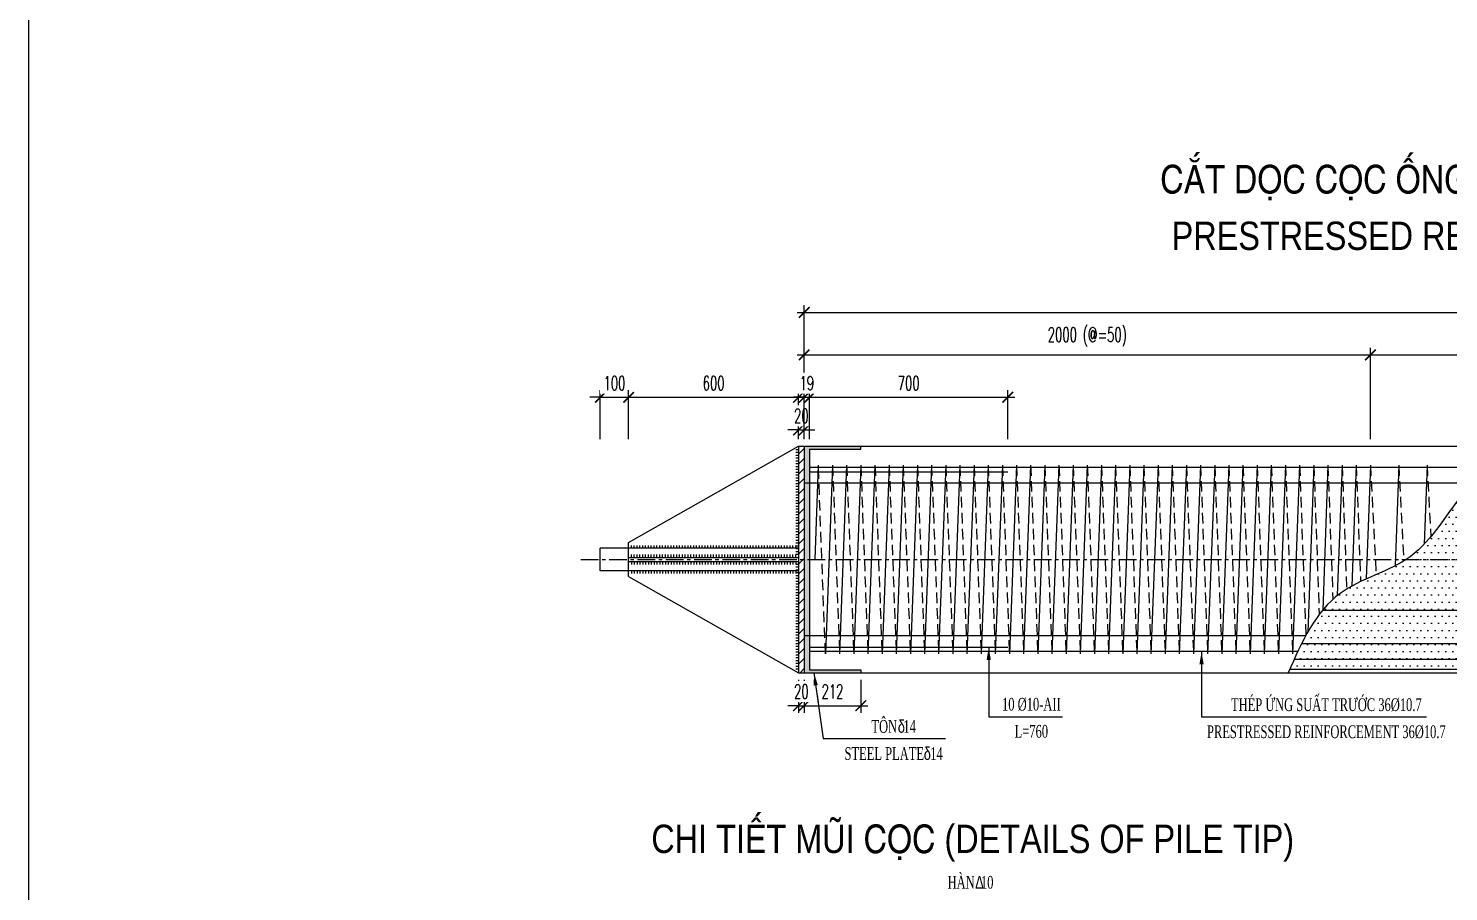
# Model space of a CAD drawing. Extents: x -687 to 808890, y -259 to 107959.
# Drawn here: x 766163 to 771179, y 76814 to 79864 of the extents above; entities that cross this region are included whole.
import ezdxf
from ezdxf.enums import TextEntityAlignment as Align

# ---------------------------------------------------------------- set-up
doc = ezdxf.new("R2010")
doc.units = 0
doc.header["$MEASUREMENT"] = 0
doc.header["$PDMODE"] = 3
doc.linetypes.add('CENTER', pattern=[2, 1.25, -0.25, 0.25, -0.25])
doc.linetypes.add('HIDDEN', pattern=[0.375, 0.25, -0.125])
doc.layers.get('0').update_dxf_attribs({"color": 3, "linetype": 'CONTINUOUS'})
doc.layers.get('DEFPOINTS').update_dxf_attribs({"linetype": 'CONTINUOUS'})
for name, color, linetype in [('Han', 7, 'CONTINUOUS'), ('Hatch', 5, 'CONTINUOUS'), ('Hidden', 4, 'HIDDEN'), ('Kich thuoc', 4, 'CONTINUOUS'), ('Net vang', 2, 'CONTINUOUS'), ('Text', 3, 'CONTINUOUS'), ('Thep chu', 1, 'CONTINUOUS'), ('Thep dai', 6, 'CONTINUOUS'), ('Tim', 8, 'CENTER')]:
    doc.layers.add(name, color=color, linetype=linetype)
doc.styles.add('Kichthuoc', font='romans.shx', dxfattribs={"width": 0.6})
doc.styles.get("Standard").update_dxf_attribs({"font": 'vntimeh.shx', "width": 0.65})
doc.styles.add('SYMBOL', font='greeks.shx', dxfattribs={"width": 0.8})
doc.styles.add('Ten', font='Vharialn.ttf')
doc.styles.add('THUONG', font='vnsimpleh.shx', dxfattribs={"width": 0.8})
doc.dimstyles.new('Dim 250', dxfattribs={"dimscale": 250, "dimtxt": 0.2, "dimasz": 0.15, "dimexe": 0.1, "dimexo": 0.1, "dimgap": 0.1, "dimtad": 1, "dimdec": 0, "dimlfac": -1, "dimzin": 0, "dimdsep": 46, "dimtxsty": 'Kichthuoc', "dimblk": 'ARCHTICK', "dimcen": 0.1, "dimdle": 0.1, "dimclrd": 4, "dimclre": 4, "dimclrt": 3, "dimadec": 0, "dimazin": 0, "dimtfac": 1, "dimtdec": 0, "dimtix": 1, "dimtmove": 2, "dimatfit": 3, "dimfxl": 1, "dimtfill": 1, "dimtolj": 1, "dimtzin": 0, "dimarcsym": 0})
doc.dimstyles.new('Le 250', dxfattribs={"dimscale": 250, "dimtxt": 0.22, "dimasz": 0.18, "dimexe": 0.1, "dimexo": 0.2, "dimgap": 0.1, "dimtad": 1, "dimdec": 0, "dimzin": 0, "dimdsep": 46, "dimtxsty": 'Kichthuoc', "dimblk": 'ARCHTICK', "dimcen": 0, "dimdle": 0.1, "dimclrd": 2, "dimclre": 2, "dimclrt": 256, "dimadec": 0, "dimazin": 0, "dimtfac": 1, "dimtdec": 0, "dimtix": 1, "dimtmove": 2, "dimatfit": 3, "dimfxl": 1, "dimtolj": 1, "dimtzin": 0, "dimarcsym": 0})
pattern_1 = [(45, (-9, -26099.065), (-17.6776695, 17.6776695), [])]

# ---------------------------------------------------------------- blocks, each defined once
blk = doc.blocks.new('_ArchTick')
at = {"color": 0, "linetype": 'ByBlock', "const_width": 0.15}
blk.add_lwpolyline([(-0.5, -0.5), (0.5, 0.5)], dxfattribs=at)
blk = doc.blocks.new('*D139')
at = {"layer": 'DEFPOINTS', "color": 0}
for p in [(768182.7, 78387.4), (768282.7, 78387.4)]:
    blk.add_point(p, dxfattribs=at)
at = {"layer": 'Kich thuoc', "color": 4, "lineweight": -2}
for p, q in [((768182.7, 78560.3), (768145.2, 78560.3)), ((768182.7, 78412.4), (768182.7, 78585.3)), ((768182.7, 78560.3), (768282.7, 78560.3)), ((768282.7, 78412.4), (768282.7, 78585.3)), ((768282.7, 78560.3), (768320.2, 78560.3))]:
    blk.add_line(p, q, dxfattribs=at)
at = {"layer": 'Kich thuoc', "color": 4, "lineweight": -2, "xscale": 37.5, "yscale": 37.5, "zscale": 37.5}
blk.add_blockref('_ArchTick', (768182.7, 78560.3), dxfattribs=at)
at = {"layer": 'Kich thuoc', "color": 4, "lineweight": -2, "xscale": 37.5, "yscale": 37.5, "zscale": 37.5, "rotation": 180}
blk.add_blockref('_ArchTick', (768282.7, 78560.3), dxfattribs=at)
at = {"layer": 'Kich thuoc', "color": 3, "insert": (768232.7, 78610.3), "char_height": 50, "attachment_point": 5, "style": 'Kichthuoc', "bg_fill": 3, "box_fill_scale": 1.25, "bg_fill_color": 9, "bg_fill_true_color": 13158600, "bg_fill_transparency": 11314268}
blk.add_mtext('\\A1;100', dxfattribs=at)
at = {"layer": 'DEFPOINTS', "color": 0}
blk.add_point((768282.7, 78560.3), dxfattribs=at)
blk = doc.blocks.new('*D140')
at = {"layer": 'DEFPOINTS', "color": 0}
for p in [(768882.7, 78560.3), (768282.7, 78387.4), (768882.7, 78387.4)]:
    blk.add_point(p, dxfattribs=at)
at = {"layer": 'Kich thuoc', "color": 4, "lineweight": -2}
for p, q in [((768257.7, 78560.3), (768907.7, 78560.3)), ((768282.7, 78412.4), (768282.7, 78585.3)), ((768882.7, 78412.4), (768882.7, 78585.3))]:
    blk.add_line(p, q, dxfattribs=at)
at = {"layer": 'Kich thuoc', "color": 4, "lineweight": -2, "xscale": 37.5, "yscale": 37.5, "zscale": 37.5, "rotation": 180}
blk.add_blockref('_ArchTick', (768282.7, 78560.3), dxfattribs=at)
at = {"layer": 'Kich thuoc', "color": 4, "lineweight": -2, "xscale": 37.5, "yscale": 37.5, "zscale": 37.5}
blk.add_blockref('_ArchTick', (768882.7, 78560.3), dxfattribs=at)
at = {"layer": 'Kich thuoc', "color": 3, "insert": (768582.7, 78610.3), "char_height": 50, "attachment_point": 5, "style": 'Kichthuoc', "bg_fill": 3, "box_fill_scale": 1.25, "bg_fill_color": 9, "bg_fill_true_color": 13158600, "bg_fill_transparency": 346872}
blk.add_mtext('\\A1;600', dxfattribs=at)
blk = doc.blocks.new('*D155')
at = {"layer": 'DEFPOINTS', "color": 0}
for p in [(768902.7, 77587.4), (769102.7, 77587.4), (769102.7, 77470.9)]:
    blk.add_point(p, dxfattribs=at)
at = {"layer": 'Kich thuoc', "color": 4, "lineweight": -2}
for p, q in [((768902.7, 77562.4), (768902.7, 77445.9)), ((769102.7, 77562.4), (769102.7, 77445.9)), ((768877.7, 77470.9), (769127.7, 77470.9))]:
    blk.add_line(p, q, dxfattribs=at)
at = {"layer": 'Kich thuoc', "color": 4, "lineweight": -2, "xscale": 37.5, "yscale": 37.5, "zscale": 37.5, "rotation": 180}
blk.add_blockref('_ArchTick', (768902.7, 77470.9), dxfattribs=at)
at = {"layer": 'Kich thuoc', "color": 4, "lineweight": -2, "xscale": 37.5, "yscale": 37.5, "zscale": 37.5}
blk.add_blockref('_ArchTick', (769102.7, 77470.9), dxfattribs=at)
at = {"layer": 'Kich thuoc', "color": 3, "insert": (769002.7, 77520.9), "char_height": 50, "attachment_point": 5, "style": 'Kichthuoc', "bg_fill": 3, "box_fill_scale": 1.25, "bg_fill_color": 9, "bg_fill_true_color": 13158600, "bg_fill_transparency": 11309180}
blk.add_mtext('\\A1;212', dxfattribs=at)
blk = doc.blocks.new('*D156')
at = {"layer": 'DEFPOINTS', "color": 0}
for p in [(768882.7, 77587.4), (768902.7, 77587.4)]:
    blk.add_point(p, dxfattribs=at)
at = {"layer": 'Kich thuoc', "color": 4, "lineweight": -2}
for p, q in [((768882.7, 77562.4), (768882.7, 77445.9)), ((768902.7, 77562.4), (768902.7, 77445.9)), ((768882.7, 77470.9), (768845.2, 77470.9)), ((768882.7, 77470.9), (768902.7, 77470.9)), ((768902.7, 77470.9), (768940.2, 77470.9))]:
    blk.add_line(p, q, dxfattribs=at)
at = {"layer": 'Kich thuoc', "color": 4, "lineweight": -2, "xscale": 37.5, "yscale": 37.5, "zscale": 37.5}
blk.add_blockref('_ArchTick', (768882.7, 77470.9), dxfattribs=at)
at = {"layer": 'Kich thuoc', "color": 4, "lineweight": -2, "xscale": 37.5, "yscale": 37.5, "zscale": 37.5, "rotation": 180}
blk.add_blockref('_ArchTick', (768902.7, 77470.9), dxfattribs=at)
at = {"layer": 'Kich thuoc', "color": 3, "insert": (768892.7, 77520.9), "char_height": 50, "attachment_point": 5, "style": 'Kichthuoc', "bg_fill": 3, "box_fill_scale": 1.25, "bg_fill_color": 9, "bg_fill_true_color": 13158600, "bg_fill_transparency": 6815819}
blk.add_mtext('\\A1;20', dxfattribs=at)
at = {"layer": 'DEFPOINTS', "color": 0}
blk.add_point((768902.7, 77470.9), dxfattribs=at)
blk = doc.blocks.new('*D157')
at = {"layer": 'DEFPOINTS', "color": 0}
for p in [(768882.7, 78387.4), (768902.7, 78387.4)]:
    blk.add_point(p, dxfattribs=at)
at = {"layer": 'Kich thuoc', "color": 4, "lineweight": -2}
for p, q in [((768882.7, 78412.4), (768882.7, 78469.9)), ((768902.7, 78412.4), (768902.7, 78469.9)), ((768882.7, 78444.9), (768845.2, 78444.9)), ((768882.7, 78444.9), (768902.7, 78444.9)), ((768902.7, 78444.9), (768940.2, 78444.9))]:
    blk.add_line(p, q, dxfattribs=at)
at = {"layer": 'Kich thuoc', "color": 4, "lineweight": -2, "xscale": 37.5, "yscale": 37.5, "zscale": 37.5}
blk.add_blockref('_ArchTick', (768882.7, 78444.9), dxfattribs=at)
at = {"layer": 'Kich thuoc', "color": 4, "lineweight": -2, "xscale": 37.5, "yscale": 37.5, "zscale": 37.5, "rotation": 180}
blk.add_blockref('_ArchTick', (768902.7, 78444.9), dxfattribs=at)
at = {"layer": 'Kich thuoc', "color": 3, "insert": (768892.7, 78494.9), "char_height": 50, "attachment_point": 5, "style": 'Kichthuoc', "bg_fill": 3, "box_fill_scale": 1.25, "bg_fill_color": 9, "bg_fill_true_color": 13158600, "bg_fill_transparency": 346872}
blk.add_mtext('\\A1;20', dxfattribs=at)
at = {"layer": 'DEFPOINTS', "color": 0}
blk.add_point((768902.7, 78444.9), dxfattribs=at)
blk = doc.blocks.new('*D164')
at = {"layer": 'DEFPOINTS', "color": 0}
for p in [(775702.7, 78860.3), (768902.7, 78387.4), (775702.7, 78387.4)]:
    blk.add_point(p, dxfattribs=at)
at = {"layer": 'Kich thuoc', "color": 4, "lineweight": -2}
for p, q in [((768877.7, 78860.3), (775727.7, 78860.3)), ((768902.7, 78412.4), (768902.7, 78885.3)), ((775702.7, 78412.4), (775702.7, 78885.3))]:
    blk.add_line(p, q, dxfattribs=at)
at = {"layer": 'Kich thuoc', "color": 4, "lineweight": -2, "xscale": 37.5, "yscale": 37.5, "zscale": 37.5, "rotation": 180}
blk.add_blockref('_ArchTick', (768902.7, 78860.3), dxfattribs=at)
at = {"layer": 'Kich thuoc', "color": 4, "lineweight": -2, "xscale": 37.5, "yscale": 37.5, "zscale": 37.5}
blk.add_blockref('_ArchTick', (775702.7, 78860.3), dxfattribs=at)
at = {"layer": 'Kich thuoc', "color": 3, "insert": (772302.7, 78934.2), "char_height": 50, "attachment_point": 5, "style": 'THUONG', "bg_fill": 3, "box_fill_scale": 1.25, "bg_fill_color": 9, "bg_fill_true_color": 13158600, "bg_fill_transparency": 1083388}
blk.add_mtext('\\A1;l = mòi 6000 (7000) + ®Çu 25000 (24000)', dxfattribs=at)
blk = doc.blocks.new('*D165')
at = {"layer": 'DEFPOINTS', "color": 0}
for p in [(773702.7, 78710.3), (770902.7, 78387.4), (773702.7, 78387.4)]:
    blk.add_point(p, dxfattribs=at)
at = {"layer": 'Kich thuoc', "color": 4, "lineweight": -2}
for p, q in [((770877.7, 78710.3), (773727.7, 78710.3)), ((770902.7, 78412.4), (770902.7, 78735.3)), ((773702.7, 78412.4), (773702.7, 78735.3))]:
    blk.add_line(p, q, dxfattribs=at)
at = {"layer": 'Kich thuoc', "color": 4, "lineweight": -2, "xscale": 37.5, "yscale": 37.5, "zscale": 37.5, "rotation": 180}
blk.add_blockref('_ArchTick', (770902.7, 78710.3), dxfattribs=at)
at = {"layer": 'Kich thuoc', "color": 4, "lineweight": -2, "xscale": 37.5, "yscale": 37.5, "zscale": 37.5}
blk.add_blockref('_ArchTick', (773702.7, 78710.3), dxfattribs=at)
at = {"layer": 'Kich thuoc', "color": 3, "insert": (772302.7, 78773.4), "char_height": 50, "attachment_point": 5, "style": 'Kichthuoc', "bg_fill": 3, "box_fill_scale": 1.25, "bg_fill_color": 9, "bg_fill_true_color": 13158600, "bg_fill_transparency": 11882508}
blk.add_mtext('\\A1;2000 (3000) + 21000 (20000) (@=100)', dxfattribs=at)
blk = doc.blocks.new('*D166')
at = {"layer": 'DEFPOINTS', "color": 0}
for p in [(770902.7, 78710.3), (768902.7, 78387.4), (770902.7, 78387.4)]:
    blk.add_point(p, dxfattribs=at)
at = {"layer": 'Kich thuoc', "color": 4, "lineweight": -2}
for p, q in [((768877.7, 78710.3), (770927.7, 78710.3)), ((768902.7, 78412.4), (768902.7, 78735.3)), ((770902.7, 78412.4), (770902.7, 78735.3))]:
    blk.add_line(p, q, dxfattribs=at)
at = {"layer": 'Kich thuoc', "color": 4, "lineweight": -2, "xscale": 37.5, "yscale": 37.5, "zscale": 37.5, "rotation": 180}
blk.add_blockref('_ArchTick', (768902.7, 78710.3), dxfattribs=at)
at = {"layer": 'Kich thuoc', "color": 4, "lineweight": -2, "xscale": 37.5, "yscale": 37.5, "zscale": 37.5}
blk.add_blockref('_ArchTick', (770902.7, 78710.3), dxfattribs=at)
at = {"layer": 'Kich thuoc', "color": 3, "insert": (769902.7, 78773.4), "char_height": 50, "attachment_point": 5, "style": 'Kichthuoc', "bg_fill": 3, "box_fill_scale": 1.25, "bg_fill_color": 9, "bg_fill_true_color": 13158600, "bg_fill_transparency": 0}
blk.add_mtext('\\A1;{2000 (@=50)}', dxfattribs=at)
blk = doc.blocks.new('*D167')
at = {"layer": 'DEFPOINTS', "color": 0}
for p in [(769621.7, 78560.3), (768921.7, 78387.4), (769621.7, 78387.4)]:
    blk.add_point(p, dxfattribs=at)
at = {"layer": 'Kich thuoc', "color": 4, "lineweight": -2}
for p, q in [((768896.7, 78560.3), (769646.7, 78560.3)), ((768921.7, 78412.4), (768921.7, 78585.3)), ((769621.7, 78412.4), (769621.7, 78585.3))]:
    blk.add_line(p, q, dxfattribs=at)
at = {"layer": 'Kich thuoc', "color": 4, "lineweight": -2, "xscale": 37.5, "yscale": 37.5, "zscale": 37.5, "rotation": 180}
blk.add_blockref('_ArchTick', (768921.7, 78560.3), dxfattribs=at)
at = {"layer": 'Kich thuoc', "color": 4, "lineweight": -2, "xscale": 37.5, "yscale": 37.5, "zscale": 37.5}
blk.add_blockref('_ArchTick', (769621.7, 78560.3), dxfattribs=at)
at = {"layer": 'Kich thuoc', "color": 3, "insert": (769271.7, 78610.3), "char_height": 50, "attachment_point": 5, "style": 'Kichthuoc', "bg_fill": 3, "box_fill_scale": 1.25, "bg_fill_color": 9, "bg_fill_true_color": 13158600, "bg_fill_transparency": 11732736}
blk.add_mtext('\\A1;700', dxfattribs=at)
blk = doc.blocks.new('*D174')
at = {"layer": 'DEFPOINTS', "color": 0}
for p in [(768902.7, 78387.4), (768921.7, 78387.4)]:
    blk.add_point(p, dxfattribs=at)
at = {"layer": 'Kich thuoc', "color": 4, "lineweight": -2}
for p, q in [((768902.7, 78560.3), (768865.2, 78560.3)), ((768902.7, 78412.4), (768902.7, 78585.3)), ((768902.7, 78560.3), (768921.7, 78560.3)), ((768921.7, 78412.4), (768921.7, 78585.3)), ((768921.7, 78560.3), (768959.2, 78560.3))]:
    blk.add_line(p, q, dxfattribs=at)
at = {"layer": 'Kich thuoc', "color": 4, "lineweight": -2, "xscale": 37.5, "yscale": 37.5, "zscale": 37.5}
blk.add_blockref('_ArchTick', (768902.7, 78560.3), dxfattribs=at)
at = {"layer": 'Kich thuoc', "color": 4, "lineweight": -2, "xscale": 37.5, "yscale": 37.5, "zscale": 37.5, "rotation": 180}
blk.add_blockref('_ArchTick', (768921.7, 78560.3), dxfattribs=at)
at = {"layer": 'Kich thuoc', "color": 3, "insert": (768912.2, 78610.3), "char_height": 50, "attachment_point": 5, "style": 'Kichthuoc', "bg_fill": 3, "box_fill_scale": 1.25, "bg_fill_color": 9, "bg_fill_true_color": 13158600, "bg_fill_transparency": 11026160}
blk.add_mtext('\\A1;19', dxfattribs=at)
at = {"layer": 'DEFPOINTS', "color": 0}
blk.add_point((768921.7, 78560.3), dxfattribs=at)

msp = doc.modelspace()

# ---------------------------------------------------------------- hatches: boundary and pattern name
at = {"layer": 'Hatch'}
h = msp.add_hatch(dxfattribs=at)
h.set_pattern_fill('DOTS', color=11, scale=400, style=0)
h.set_pattern_definition([(180, (1574593.558, -32737.96), (-12.5, 25), [0, -25])])
edge = h.paths.add_edge_path()
edge.add_spline(control_points=[(772256.6, 77605.7), (772247.3, 77594.2), (772197.5, 77559.8), (772106.6, 77812.3), (772186.9, 77925.7), (772227.7, 77983.4)], knot_values=[811.110562, 811.110562, 811.110562, 811.110562, 862.881742, 1073.007423, 1290.557934, 1290.557934, 1290.557934, 1290.557934], degree=3, periodic=0)
edge.add_line((772227.7, 77587.4), (770612.5, 77587.4))
edge.add_line((772227.7, 78387.4), (771409.2, 78387.4))
edge.add_spline(control_points=[(771409.2, 78387.4), (771350.2, 78340), (771210.5, 78227.7), (771080.3, 77968.4), (770748.2, 77893.8), (770660.4, 77695.5), (770612.5, 77587.4)], knot_values=[0, 0, 0, 0, 226.398441, 536.414113, 815.347417, 1150.174082, 1150.174082, 1150.174082, 1150.174082], degree=3, periodic=0)
edge.add_spline(control_points=[(772227.7, 78387.4), (772187.4, 78320.7), (772106.7, 78187.4), (772193.3, 78034.9), (772240.3, 77964.3), (772246.5, 77954.8)], knot_values=[0, 0, 0, 0, 217.550511, 435.101022, 468.730043, 468.730043, 468.730043, 468.730043], degree=3, periodic=0)
h = msp.add_hatch(color=7, dxfattribs=at)
h.paths.add_polyline_path([(768921.7, 78257.4), (768902.7, 78257.4), (768902.7, 77987.4), (768921.7, 77987.4)])
h.paths.add_polyline_path([(768921.7, 77987.4), (768902.7, 77987.4), (768902.7, 77717.4), (768921.7, 77717.4)])

# ---------------------------------------------------------------- linework, layer by layer
for q in [(768282.7, 78047.4), (768882.7, 77587.4)]:
    msp.add_line((768282.7, 77927.4), q)
at = {"layer": 'Han'}
for p, q in [((768882.7, 78354.9), (768872.7, 78354.9)), ((768882.7, 78344.9), (768872.7, 78344.9)), ((768882.7, 78334.9), (768872.7, 78334.9)), ((768882.7, 78324.9), (768872.7, 78324.9)), ((768882.7, 78314.9), (768872.7, 78314.9)), ((768882.7, 78304.9), (768872.7, 78304.9)), ((768882.7, 78294.9), (768872.7, 78294.9)), ((768882.7, 78284.9), (768872.7, 78284.9)), ((768882.7, 78274.9), (768872.7, 78274.9)), ((768882.7, 78264.9), (768872.7, 78264.9)), ((768882.7, 78254.9), (768872.7, 78254.9)), ((768882.7, 78244.9), (768872.7, 78244.9)), ((768882.7, 78234.9), (768872.7, 78234.9)), ((768882.7, 78224.9), (768872.7, 78224.9)), ((768882.7, 78214.9), (768872.7, 78214.9)), ((768882.7, 78204.9), (768872.7, 78204.9)), ((768882.7, 78194.9), (768872.7, 78194.9)), ((768882.7, 78184.9), (768872.7, 78184.9)), ((768882.7, 78174.9), (768872.7, 78174.9)), ((768882.7, 78164.9), (768872.7, 78164.9)), ((768882.7, 78154.9), (768872.7, 78154.9)), ((768882.7, 78144.9), (768872.7, 78144.9)), ((768882.7, 78134.9), (768872.7, 78134.9)), ((768882.7, 78124.9), (768872.7, 78124.9)), ((768882.7, 78114.9), (768872.7, 78114.9)), ((768882.7, 78104.9), (768872.7, 78104.9)), ((768882.7, 78094.9), (768872.7, 78094.9)), ((768882.7, 78084.9), (768872.7, 78084.9)), ((768882.7, 78074.9), (768872.7, 78074.9)), ((768882.7, 78064.9), (768872.7, 78064.9)), ((768882.7, 78054.9), (768872.7, 78054.9)), ((768292.7, 78027.4), (768292.7, 78037.4)), ((768292.7, 78027.4), (768292.7, 78037.4)), ((768292.7, 77994.9), (768292.7, 78004.9)), ((768292.7, 77994.9), (768292.7, 78004.9)), ((768302.7, 78027.4), (768302.7, 78037.4)), ((768302.7, 78027.4), (768302.7, 78037.4)), ((768302.7, 77994.9), (768302.7, 78004.9)), ((768302.7, 77994.9), (768302.7, 78004.9)), ((768312.7, 78027.4), (768312.7, 78037.4)), ((768312.7, 77994.9), (768312.7, 78004.9)), ((768322.7, 78027.4), (768322.7, 78037.4)), ((768322.7, 77994.9), (768322.7, 78004.9)), ((768332.7, 78027.4), (768332.7, 78037.4)), ((768332.7, 77994.9), (768332.7, 78004.9)), ((768342.7, 78027.4), (768342.7, 78037.4)), ((768342.7, 77994.9), (768342.7, 78004.9)), ((768352.7, 78027.4), (768352.7, 78037.4)), ((768352.7, 77994.9), (768352.7, 78004.9)), ((768362.7, 78027.4), (768362.7, 78037.4)), ((768362.7, 77994.9), (768362.7, 78004.9)), ((768372.7, 78027.4), (768372.7, 78037.4)), ((768372.7, 77994.9), (768372.7, 78004.9)), ((768382.7, 78027.4), (768382.7, 78037.4)), ((768382.7, 77994.9), (768382.7, 78004.9)), ((768392.7, 78027.4), (768392.7, 78037.4)), ((768392.7, 77994.9), (768392.7, 78004.9)), ((768402.7, 78027.4), (768402.7, 78037.4)), ((768402.7, 77994.9), (768402.7, 78004.9)), ((768412.7, 78027.4), (768412.7, 78037.4)), ((768412.7, 77994.9), (768412.7, 78004.9)), ((768422.7, 78027.4), (768422.7, 78037.4)), ((768422.7, 77994.9), (768422.7, 78004.9)), ((768432.7, 78027.4), (768432.7, 78037.4)), ((768432.7, 77994.9), (768432.7, 78004.9)), ((768442.7, 78027.4), (768442.7, 78037.4)), ((768442.7, 77994.9), (768442.7, 78004.9)), ((768452.7, 78027.4), (768452.7, 78037.4)), ((768452.7, 77994.9), (768452.7, 78004.9)), ((768462.7, 78027.4), (768462.7, 78037.4)), ((768462.7, 77994.9), (768462.7, 78004.9)), ((768472.7, 78027.4), (768472.7, 78037.4)), ((768472.7, 77994.9), (768472.7, 78004.9)), ((768482.7, 78027.4), (768482.7, 78037.4)), ((768482.7, 77994.9), (768482.7, 78004.9)), ((768492.7, 78027.4), (768492.7, 78037.4)), ((768492.7, 77994.9), (768492.7, 78004.9)), ((768502.7, 78027.4), (768502.7, 78037.4)), ((768502.7, 77994.9), (768502.7, 78004.9)), ((768512.7, 78027.4), (768512.7, 78037.4)), ((768512.7, 77994.9), (768512.7, 78004.9)), ((768522.7, 78027.4), (768522.7, 78037.4)), ((768522.7, 77994.9), (768522.7, 78004.9)), ((768532.7, 78027.4), (768532.7, 78037.4)), ((768532.7, 77994.9), (768532.7, 78004.9)), ((768542.7, 78027.4), (768542.7, 78037.4)), ((768542.7, 77994.9), (768542.7, 78004.9)), ((768552.7, 78027.4), (768552.7, 78037.4)), ((768552.7, 77994.9), (768552.7, 78004.9)), ((768562.7, 78027.4), (768562.7, 78037.4)), ((768562.7, 77994.9), (768562.7, 78004.9)), ((768572.7, 78027.4), (768572.7, 78037.4)), ((768572.7, 77994.9), (768572.7, 78004.9)), ((768582.7, 78027.4), (768582.7, 78037.4)), ((768582.7, 77994.9), (768582.7, 78004.9)), ((768592.7, 78027.4), (768592.7, 78037.4)), ((768592.7, 77994.9), (768592.7, 78004.9)), ((768602.7, 78027.4), (768602.7, 78037.4)), ((768602.7, 77994.9), (768602.7, 78004.9)), ((768612.7, 78027.4), (768612.7, 78037.4)), ((768612.7, 77994.9), (768612.7, 78004.9)), ((768622.7, 78027.4), (768622.7, 78037.4)), ((768622.7, 77994.9), (768622.7, 78004.9)), ((768632.7, 78027.4), (768632.7, 78037.4)), ((768632.7, 77994.9), (768632.7, 78004.9)), ((768642.7, 78027.4), (768642.7, 78037.4)), ((768642.7, 77994.9), (768642.7, 78004.9)), ((768652.7, 78027.4), (768652.7, 78037.4)), ((768652.7, 77994.9), (768652.7, 78004.9)), ((768662.7, 78027.4), (768662.7, 78037.4)), ((768662.7, 77994.9), (768662.7, 78004.9)), ((768672.7, 78027.4), (768672.7, 78037.4)), ((768672.7, 77994.9), (768672.7, 78004.9)), ((768682.7, 78027.4), (768682.7, 78037.4)), ((768682.7, 77994.9), (768682.7, 78004.9)), ((768692.7, 78027.4), (768692.7, 78037.4)), ((768692.7, 77994.9), (768692.7, 78004.9)), ((768702.7, 78027.4), (768702.7, 78037.4)), ((768702.7, 77994.9), (768702.7, 78004.9)), ((768712.7, 78027.4), (768712.7, 78037.4)), ((768712.7, 77994.9), (768712.7, 78004.9)), ((768722.7, 78027.4), (768722.7, 78037.4)), ((768722.7, 77994.9), (768722.7, 78004.9)), ((768732.7, 78027.4), (768732.7, 78037.4)), ((768732.7, 77994.9), (768732.7, 78004.9)), ((768742.7, 78027.4), (768742.7, 78037.4)), ((768742.7, 77994.9), (768742.7, 78004.9)), ((768752.7, 78027.4), (768752.7, 78037.4)), ((768752.7, 77994.9), (768752.7, 78004.9)), ((768762.7, 78027.4), (768762.7, 78037.4)), ((768762.7, 77994.9), (768762.7, 78004.9)), ((768772.7, 78027.4), (768772.7, 78037.4)), ((768772.7, 77994.9), (768772.7, 78004.9)), ((768782.7, 78027.4), (768782.7, 78037.4)), ((768782.7, 77994.9), (768782.7, 78004.9)), ((768792.7, 78027.4), (768792.7, 78037.4)), ((768792.7, 77994.9), (768792.7, 78004.9)), ((768802.7, 78027.4), (768802.7, 78037.4)), ((768802.7, 77994.9), (768802.7, 78004.9)), ((768812.7, 78027.4), (768812.7, 78037.4)), ((768812.7, 77994.9), (768812.7, 78004.9)), ((768822.7, 78027.4), (768822.7, 78037.4)), ((768822.7, 77994.9), (768822.7, 78004.9)), ((768832.7, 78027.4), (768832.7, 78037.4)), ((768832.7, 77994.9), (768832.7, 78004.9)), ((768842.7, 78027.4), (768842.7, 78037.4)), ((768842.7, 77994.9), (768842.7, 78004.9)), ((768852.7, 78027.4), (768852.7, 78037.4)), ((768852.7, 77994.9), (768852.7, 78004.9)), ((768862.7, 78027.4), (768862.7, 78037.4)), ((768862.7, 77994.9), (768862.7, 78004.9)), ((768882.7, 78044.9), (768872.7, 78044.9)), ((768872.7, 78027.4), (768872.7, 78037.4)), ((768882.7, 78034.9), (768872.7, 78034.9)), ((768882.7, 78024.9), (768872.7, 78024.9)), ((768882.7, 78014.9), (768872.7, 78014.9)), ((768872.7, 77994.9), (768872.7, 78004.9)), ((768882.7, 78004.9), (768872.7, 78004.9)), ((768292.7, 77979.9), (768292.7, 77969.9)), ((768292.7, 77979.9), (768292.7, 77969.9)), ((768302.7, 77979.9), (768302.7, 77969.9)), ((768302.7, 77979.9), (768302.7, 77969.9)), ((768312.7, 77979.9), (768312.7, 77969.9)), ((768322.7, 77979.9), (768322.7, 77969.9)), ((768332.7, 77979.9), (768332.7, 77969.9)), ((768342.7, 77979.9), (768342.7, 77969.9)), ((768352.7, 77979.9), (768352.7, 77969.9)), ((768362.7, 77979.9), (768362.7, 77969.9)), ((768372.7, 77979.9), (768372.7, 77969.9)), ((768382.7, 77979.9), (768382.7, 77969.9)), ((768392.7, 77979.9), (768392.7, 77969.9)), ((768402.7, 77979.9), (768402.7, 77969.9)), ((768412.7, 77979.9), (768412.7, 77969.9)), ((768422.7, 77979.9), (768422.7, 77969.9)), ((768432.7, 77979.9), (768432.7, 77969.9)), ((768442.7, 77979.9), (768442.7, 77969.9)), ((768452.7, 77979.9), (768452.7, 77969.9)), ((768462.7, 77979.9), (768462.7, 77969.9)), ((768472.7, 77979.9), (768472.7, 77969.9)), ((768482.7, 77979.9), (768482.7, 77969.9)), ((768492.7, 77979.9), (768492.7, 77969.9)), ((768502.7, 77979.9), (768502.7, 77969.9)), ((768512.7, 77979.9), (768512.7, 77969.9)), ((768522.7, 77979.9), (768522.7, 77969.9)), ((768532.7, 77979.9), (768532.7, 77969.9)), ((768542.7, 77979.9), (768542.7, 77969.9)), ((768552.7, 77979.9), (768552.7, 77969.9)), ((768562.7, 77979.9), (768562.7, 77969.9)), ((768572.7, 77979.9), (768572.7, 77969.9)), ((768582.7, 77979.9), (768582.7, 77969.9)), ((768592.7, 77979.9), (768592.7, 77969.9)), ((768602.7, 77979.9), (768602.7, 77969.9)), ((768612.7, 77979.9), (768612.7, 77969.9)), ((768622.7, 77979.9), (768622.7, 77969.9)), ((768632.7, 77979.9), (768632.7, 77969.9)), ((768642.7, 77979.9), (768642.7, 77969.9)), ((768652.7, 77979.9), (768652.7, 77969.9)), ((768662.7, 77979.9), (768662.7, 77969.9)), ((768672.7, 77979.9), (768672.7, 77969.9)), ((768682.7, 77979.9), (768682.7, 77969.9)), ((768692.7, 77979.9), (768692.7, 77969.9)), ((768702.7, 77979.9), (768702.7, 77969.9)), ((768712.7, 77979.9), (768712.7, 77969.9)), ((768722.7, 77979.9), (768722.7, 77969.9)), ((768732.7, 77979.9), (768732.7, 77969.9)), ((768742.7, 77979.9), (768742.7, 77969.9)), ((768752.7, 77979.9), (768752.7, 77969.9)), ((768762.7, 77979.9), (768762.7, 77969.9)), ((768772.7, 77979.9), (768772.7, 77969.9)), ((768782.7, 77979.9), (768782.7, 77969.9)), ((768792.7, 77979.9), (768792.7, 77969.9)), ((768802.7, 77979.9), (768802.7, 77969.9)), ((768812.7, 77979.9), (768812.7, 77969.9)), ((768822.7, 77979.9), (768822.7, 77969.9)), ((768832.7, 77979.9), (768832.7, 77969.9)), ((768842.7, 77979.9), (768842.7, 77969.9)), ((768852.7, 77979.9), (768852.7, 77969.9)), ((768862.7, 77979.9), (768862.7, 77969.9)), ((768872.7, 77979.9), (768872.7, 77969.9)), ((768882.7, 77969.9), (768872.7, 77969.9)), ((768882.7, 77959.9), (768872.7, 77959.9)), ((768292.7, 77947.4), (768292.7, 77937.4)), ((768292.7, 77947.4), (768292.7, 77937.4)), ((768302.7, 77947.4), (768302.7, 77937.4)), ((768302.7, 77947.4), (768302.7, 77937.4)), ((768312.7, 77947.4), (768312.7, 77937.4)), ((768322.7, 77947.4), (768322.7, 77937.4)), ((768332.7, 77947.4), (768332.7, 77937.4)), ((768342.7, 77947.4), (768342.7, 77937.4)), ((768352.7, 77947.4), (768352.7, 77937.4)), ((768362.7, 77947.4), (768362.7, 77937.4)), ((768372.7, 77947.4), (768372.7, 77937.4)), ((768382.7, 77947.4), (768382.7, 77937.4)), ((768392.7, 77947.4), (768392.7, 77937.4)), ((768402.7, 77947.4), (768402.7, 77937.4)), ((768412.7, 77947.4), (768412.7, 77937.4)), ((768422.7, 77947.4), (768422.7, 77937.4)), ((768432.7, 77947.4), (768432.7, 77937.4)), ((768442.7, 77947.4), (768442.7, 77937.4)), ((768452.7, 77947.4), (768452.7, 77937.4)), ((768462.7, 77947.4), (768462.7, 77937.4)), ((768472.7, 77947.4), (768472.7, 77937.4)), ((768482.7, 77947.4), (768482.7, 77937.4)), ((768492.7, 77947.4), (768492.7, 77937.4)), ((768502.7, 77947.4), (768502.7, 77937.4)), ((768512.7, 77947.4), (768512.7, 77937.4)), ((768522.7, 77947.4), (768522.7, 77937.4)), ((768532.7, 77947.4), (768532.7, 77937.4)), ((768542.7, 77947.4), (768542.7, 77937.4)), ((768552.7, 77947.4), (768552.7, 77937.4)), ((768562.7, 77947.4), (768562.7, 77937.4)), ((768572.7, 77947.4), (768572.7, 77937.4)), ((768582.7, 77947.4), (768582.7, 77937.4)), ((768592.7, 77947.4), (768592.7, 77937.4)), ((768602.7, 77947.4), (768602.7, 77937.4)), ((768612.7, 77947.4), (768612.7, 77937.4)), ((768622.7, 77947.4), (768622.7, 77937.4)), ((768632.7, 77947.4), (768632.7, 77937.4)), ((768642.7, 77947.4), (768642.7, 77937.4)), ((768652.7, 77947.4), (768652.7, 77937.4)), ((768662.7, 77947.4), (768662.7, 77937.4)), ((768672.7, 77947.4), (768672.7, 77937.4)), ((768682.7, 77947.4), (768682.7, 77937.4)), ((768692.7, 77947.4), (768692.7, 77937.4)), ((768702.7, 77947.4), (768702.7, 77937.4)), ((768712.7, 77947.4), (768712.7, 77937.4)), ((768722.7, 77947.4), (768722.7, 77937.4)), ((768732.7, 77947.4), (768732.7, 77937.4)), ((768742.7, 77947.4), (768742.7, 77937.4)), ((768752.7, 77947.4), (768752.7, 77937.4)), ((768762.7, 77947.4), (768762.7, 77937.4)), ((768772.7, 77947.4), (768772.7, 77937.4)), ((768782.7, 77947.4), (768782.7, 77937.4)), ((768792.7, 77947.4), (768792.7, 77937.4)), ((768802.7, 77947.4), (768802.7, 77937.4)), ((768812.7, 77947.4), (768812.7, 77937.4)), ((768822.7, 77947.4), (768822.7, 77937.4)), ((768832.7, 77947.4), (768832.7, 77937.4)), ((768842.7, 77947.4), (768842.7, 77937.4)), ((768852.7, 77947.4), (768852.7, 77937.4)), ((768862.7, 77947.4), (768862.7, 77937.4)), ((768882.7, 77949.9), (768872.7, 77949.9)), ((768872.7, 77947.4), (768872.7, 77937.4)), ((768882.7, 77939.9), (768872.7, 77939.9)), ((768882.7, 77929.9), (768872.7, 77929.9)), ((768882.7, 77919.9), (768872.7, 77919.9)), ((768882.7, 77909.9), (768872.7, 77909.9)), ((768882.7, 77899.9), (768872.7, 77899.9)), ((768882.7, 77889.9), (768872.7, 77889.9)), ((768882.7, 77879.9), (768872.7, 77879.9)), ((768882.7, 77869.9), (768872.7, 77869.9)), ((768882.7, 77859.9), (768872.7, 77859.9)), ((768882.7, 77849.9), (768872.7, 77849.9)), ((768882.7, 77839.9), (768872.7, 77839.9)), ((768882.7, 77829.9), (768872.7, 77829.9)), ((768882.7, 77819.9), (768872.7, 77819.9)), ((768882.7, 77809.9), (768872.7, 77809.9)), ((768882.7, 77799.9), (768872.7, 77799.9)), ((768882.7, 77789.9), (768872.7, 77789.9)), ((768882.7, 77779.9), (768872.7, 77779.9)), ((768882.7, 77769.9), (768872.7, 77769.9)), ((768882.7, 77759.9), (768872.7, 77759.9)), ((768882.7, 77749.9), (768872.7, 77749.9)), ((768882.7, 77739.9), (768872.7, 77739.9)), ((768882.7, 77729.9), (768872.7, 77729.9)), ((768882.7, 77719.9), (768872.7, 77719.9)), ((768882.7, 77709.9), (768872.7, 77709.9)), ((768882.7, 77699.9), (768872.7, 77699.9)), ((768882.7, 77689.9), (768872.7, 77689.9)), ((768882.7, 77679.9), (768872.7, 77679.9)), ((768882.7, 77669.9), (768872.7, 77669.9)), ((768882.7, 77659.9), (768872.7, 77659.9)), ((768882.7, 77649.9), (768872.7, 77649.9)), ((768882.7, 77639.9), (768872.7, 77639.9)), ((768882.7, 77629.9), (768872.7, 77629.9)), ((768882.7, 77619.9), (768872.7, 77619.9)), ((768882.7, 77609.9), (768872.7, 77609.9)), ((768882.7, 77599.9), (768872.7, 77599.9))]:
    msp.add_line(p, q, dxfattribs=at)
at = {"layer": 'Hatch', "color": 9}
for p, q in [((772147.8, 77806.8), (770732.6, 77806.8)), ((772171.2, 77689.9), (770659.9, 77689.9)), ((772199.9, 77634.3), (770633.5, 77634.3)), ((772220.5, 77599.3), (770617.8, 77599.3))]:
    msp.add_line(p, q, dxfattribs=at)
at = {"layer": 'Hidden', "ltscale": 150}
for p, q in [((768977.7, 77654), (768952.7, 78320.8)), ((769002.7, 78320.8), (769027.7, 77654)), ((769052.7, 78320.8), (769077.7, 77654)), ((769102.7, 78320.8), (769127.7, 77654)), ((769152.7, 78320.8), (769177.7, 77654)), ((769202.7, 78320.8), (769227.7, 77654)), ((769252.7, 78320.8), (769277.7, 77654)), ((769302.7, 78320.8), (769327.7, 77654)), ((769352.7, 78320.8), (769377.7, 77654)), ((769402.7, 78320.8), (769427.7, 77654)), ((769452.7, 78320.8), (769477.7, 77654)), ((769502.7, 78320.8), (769527.7, 77654)), ((769552.7, 78320.8), (769577.7, 77654)), ((769602.7, 78320.8), (769627.7, 77654)), ((769652.7, 78320.8), (769677.7, 77654)), ((769702.7, 78320.8), (769727.7, 77654)), ((769752.7, 78320.8), (769777.7, 77654)), ((769802.7, 78320.8), (769827.7, 77654)), ((769852.7, 78320.8), (769877.7, 77654)), ((769902.7, 78320.8), (769927.7, 77654)), ((769952.7, 78320.8), (769977.7, 77654)), ((770002.7, 78320.8), (770027.7, 77654)), ((770052.7, 78320.8), (770077.7, 77654)), ((770102.7, 78320.8), (770127.7, 77654)), ((770152.7, 78320.8), (770177.7, 77654)), ((770202.7, 78320.8), (770227.7, 77654)), ((770252.7, 78320.8), (770277.7, 77654)), ((770302.7, 78320.8), (770327.7, 77654)), ((770352.7, 78320.8), (770377.7, 77654)), ((770402.7, 78320.8), (770427.7, 77654)), ((770452.7, 78320.8), (770477.7, 77654)), ((770502.7, 78320.8), (770527.7, 77654)), ((770552.7, 78320.8), (770577.7, 77654)), ((770602.7, 78320.8), (770627.7, 77654)), ((770652.7, 78320.8), (770674.5, 77718)), ((770702.7, 78320.8), (770721.9, 77793.1)), ((770752.7, 78320.8), (770770.1, 77846.6)), ((770802.7, 78320.8), (770818.8, 77883)), ((770852.7, 78320.8), (770867.9, 77909.2)), ((770902.7, 78320.8), (770922.8, 77933.9)), ((771002.7, 78320.8), (771020.3, 77982.3)), ((771102.7, 78320.8), (771115.9, 78067.9))]:
    msp.add_line(p, q, dxfattribs=at)
at = {"layer": 'Kich thuoc'}
for p, q in [((771262.1, 78257.4), (768902.7, 78257.4)), ((768282.7, 77994.9), (768882.7, 77994.9)), ((768282.7, 77979.9), (768282.7, 77994.9)), ((768282.7, 77979.9), (768882.7, 77979.9)), ((770674.2, 77717.4), (768902.7, 77717.4))]:
    msp.add_line(p, q, dxfattribs=at)
at = {"layer": 'Net vang'}
msp.add_open_spline([(771409.2, 78387.4), (771350.2, 78340), (771210.5, 78227.7), (771080.3, 77968.4), (770748.2, 77893.8), (770660.4, 77695.5), (770612.5, 77587.4)], degree=3, knots=[0, 0, 0, 0, 226.398441, 536.414113, 815.347417, 1150.174082, 1150.174082, 1150.174082, 1150.174082], dxfattribs=at)
at = {"layer": 'Thep chu'}
for p, q in [((771319, 78312.4), (768921.7, 78312.4)), ((770646.5, 77662.4), (768921.7, 77662.4))]:
    msp.add_line(p, q, dxfattribs=at)
at = {"layer": 'Thep dai'}
for p, q in [((768952.7, 78320.8), (768939.8, 77987.4)), ((769002.7, 78320.8), (768977.7, 77654)), ((769052.7, 78320.8), (769027.7, 77654)), ((769102.7, 78320.8), (769077.7, 77654)), ((769152.7, 78320.8), (769127.7, 77654)), ((769202.7, 78320.8), (769177.7, 77654)), ((769252.7, 78320.8), (769227.7, 77654)), ((769302.7, 78320.8), (769277.7, 77654)), ((769352.7, 78320.8), (769327.7, 77654)), ((769402.7, 78320.8), (769377.7, 77654)), ((769452.7, 78320.8), (769427.7, 77654)), ((769502.7, 78320.8), (769477.7, 77654)), ((769552.7, 78320.8), (769527.7, 77654)), ((769602.7, 78320.8), (769577.7, 77654)), ((769652.7, 78320.8), (769627.7, 77654)), ((769702.7, 78320.8), (769677.7, 77654)), ((769752.7, 78320.8), (769727.7, 77654)), ((769802.7, 78320.8), (769777.7, 77654)), ((769852.7, 78320.8), (769827.7, 77654)), ((769902.7, 78320.8), (769877.7, 77654)), ((769952.7, 78320.8), (769927.7, 77654)), ((770002.7, 78320.8), (769977.7, 77654)), ((770052.7, 78320.8), (770027.7, 77654)), ((770102.7, 78320.8), (770077.7, 77654)), ((770152.7, 78320.8), (770127.7, 77654)), ((770202.7, 78320.8), (770177.7, 77654)), ((770252.7, 78320.8), (770227.7, 77654)), ((770302.7, 78320.8), (770277.7, 77654)), ((770352.7, 78320.8), (770327.7, 77654)), ((770402.7, 78320.8), (770377.7, 77654)), ((770452.7, 78320.8), (770427.7, 77654)), ((770502.7, 78320.8), (770477.7, 77654)), ((770552.7, 78320.8), (770527.7, 77654)), ((770602.7, 78320.8), (770577.7, 77654)), ((770652.7, 78320.8), (770627.7, 77654)), ((770702.7, 78320.8), (770681.4, 77730.4)), ((770752.7, 78320.8), (770734.1, 77808.6)), ((770802.7, 78320.8), (770785.9, 77860.1)), ((770852.7, 78320.8), (770837, 77893.5)), ((770902.7, 78320.8), (770887.9, 77918.5)), ((771002.7, 78320.8), (770989.6, 77965)), ((771102.7, 78320.8), (771092.4, 78041.5)), ((768921.7, 78297.4), (769621.7, 78297.4)), ((768182.7, 77947.4), (768182.7, 78027.4)), ((768882.7, 78027.4), (768182.7, 78027.4)), ((768882.7, 77947.4), (768182.7, 77947.4)), ((768921.7, 77677.4), (769621.7, 77677.4))]:
    msp.add_line(p, q, dxfattribs=at)
at = {"layer": 'Tim', "ltscale": 50}
msp.add_line((768113.9, 77987.4), (772225.2, 77987.4), dxfattribs=at)

# ---------------------------------------------------------------- texts
at = {"layer": 'Text', "color": 3, "style": 'Ten'}
for s, p in [('C¾t däc cäc èng btct dù øng lùc D800-540 kÐo tr\xadíc, dµi 31m (1:25)', (772302.7, 79281)), ('Chi tiÕt mòi cäc (details of pile tip)', (769497.9, 76950.5))]:
    msp.add_text(s, height=100, dxfattribs=at).set_placement(p, align=Align.CENTER)
at = {"layer": 'Text', "width": 0.65}
for s, p in [('thÐp øng suÊt tr\xadíc 36%%c10.7', (770747.1, 77452)), ('10 %%C10-aii', (769705.2, 77453.6)), ('l=760', (769705.2, 77357.9)), ('prestressed reinforcement 36%%c10.7', (770747.1, 77356.4)), ('steel plate  14', (769218.7, 77279.4)), ('hµn  10', (769490.3, 76824.6))]:
    msp.add_text(s, height=45, dxfattribs=at).set_placement(p, align=Align.CENTER)
at = {"layer": 'Text', "style": 'SYMBOL', "width": 0.75}
for s, p in [('d', (769233.5, 77375.1)), ('d', (769325.2, 77279.4)), ('D', (769506.8, 76824.6))]:
    msp.add_text(s, height=45, dxfattribs=at).set_placement(p)

# ---------------------------------------------------------------- dimensions: what is measured, and where the dimension line sits
at = {"layer": 'Kich thuoc'}
dim = msp.add_linear_dim(base=(768282.7, 78560.3), p1=(768182.7, 78387.4), p2=(768282.7, 78387.4), dimstyle='Dim 250', dxfattribs=at)
dim.commit()
dim.dimension.update_dxf_attribs({"geometry": '*D139', "text_midpoint": (768232.7, 78610.3)})

# ---------------------------------------------------------------- leaders
for points in [[(769554.6, 77677.4), (769554.6, 77431.7), (769815.6, 77431.7)], [(770306.3, 77662.4), (770306.3, 77431.7), (771100.4, 77431.7)]]:
    msp.add_leader(points, dimstyle='Le 250', override={"dimtad": 0}, dxfattribs=at)

# ---------------------------------------------------------------- next in the draw order: dimensions: what is measured, and where the dimension line sits
dim = msp.add_linear_dim(base=(768882.7, 78560.3), p1=(768282.7, 78387.4), p2=(768882.7, 78387.4), dimstyle='Dim 250', dxfattribs=at)
dim.commit()
dim.dimension.update_dxf_attribs({"geometry": '*D140', "text_midpoint": (768582.7, 78610.3)})
dim = msp.add_linear_dim(base=(769102.7, 77470.9), p1=(768902.7, 77587.4), p2=(769102.7, 77587.4), text='212', dimstyle='Dim 250', dxfattribs=at)
dim.commit()
dim.dimension.update_dxf_attribs({"geometry": '*D155', "text_midpoint": (769002.7, 77520.9)})

# ---------------------------------------------------------------- next in the draw order: linework, layer by layer
for p, q in [((768282.7, 78047.4), (768882.7, 78387.4)), ((769102.7, 77597.4), (769102.7, 77587.4))]:
    msp.add_line(p, q)
at = {"layer": 'Han'}
for p, q in [((768882.7, 78374.9), (768872.7, 78374.9)), ((768882.7, 78364.9), (768872.7, 78364.9))]:
    msp.add_line(p, q, dxfattribs=at)

# ---------------------------------------------------------------- next in the draw order: texts
at = {"layer": 'Text', "width": 0.65}
msp.add_text('t«n  14', height=45, dxfattribs=at).set_placement((769218.7, 77375.1), align=Align.CENTER)

# ---------------------------------------------------------------- next in the draw order: dimensions: what is measured, and where the dimension line sits
at = {"layer": 'Kich thuoc'}
dim = msp.add_linear_dim(base=(768902.7, 77470.9), p1=(768882.7, 77587.4), p2=(768902.7, 77587.4), dimstyle='Dim 250', dxfattribs=at)
dim.commit()
dim.dimension.update_dxf_attribs({"geometry": '*D156', "text_midpoint": (768892.7, 77520.9)})

# ---------------------------------------------------------------- next in the draw order: hatches: boundary and pattern name
at = {"layer": 'Hatch'}
h = msp.add_hatch(dxfattribs=at)
h.set_pattern_fill('ANSI31', color=256, scale=200, style=0)
h.set_pattern_definition(pattern_1)
h.paths.add_polyline_path([(768902.7, 77987.4), (768882.7, 77987.4), (768882.7, 77587.4), (768902.7, 77587.4)])
msp.add_hatch(color=7, dxfattribs=at).paths.add_polyline_path([(768921.7, 77717.4), (768902.7, 77717.4), (768902.7, 77587.4), (769102.7, 77587.4), (769102.7, 77597.4), (768921.7, 77597.4)])

# ---------------------------------------------------------------- next in the draw order: linework, layer by layer
for p, q in [((768882.7, 77587.4), (772227.7, 77587.4)), ((768921.7, 77597.4), (769102.7, 77597.4))]:
    msp.add_line(p, q)

# ---------------------------------------------------------------- next in the draw order: dimensions: what is measured, and where the dimension line sits
at = {"layer": 'Kich thuoc'}
dim = msp.add_linear_dim(base=(768902.7, 78444.9), p1=(768882.7, 78387.4), p2=(768902.7, 78387.4), dimstyle='Dim 250', dxfattribs=at)
dim.commit()
dim.dimension.update_dxf_attribs({"geometry": '*D157', "text_midpoint": (768892.7, 78494.9)})

# ---------------------------------------------------------------- next in the draw order: leaders
msp.add_leader([(768937.4, 77587.4), (768969.7, 77354.7), (769401.6, 77354.7)], dimstyle='Le 250', override={"dimtad": 0}, dxfattribs=at)

# ---------------------------------------------------------------- next in the draw order: linework, layer by layer
msp.add_line((768882.7, 78387.4), (768882.7, 77587.4))

# ---------------------------------------------------------------- next in the draw order: dimensions: what is measured, and where the dimension line sits
dim = msp.add_linear_dim(base=(775702.7, 78860.3), p1=(768902.7, 78387.4), p2=(775702.7, 78387.4), text='l = mòi 6000 (7000) + ®Çu 25000 (24000)', dimstyle='Dim 250', override={"dimtxsty": 'THUONG'}, dxfattribs=at)
dim.commit()
dim.dimension.update_dxf_attribs({"geometry": '*D164', "text_midpoint": (772302.7, 78934.2)})

# ---------------------------------------------------------------- next in the draw order: texts
at = {"layer": 'Text', "color": 3, "style": 'Ten'}
msp.add_text('prestressed reinforced concrete pipe pile D800-540, L= 31m (1:25)', height=100, dxfattribs=at).set_placement((772302.7, 79081), align=Align.CENTER)

# ---------------------------------------------------------------- next in the draw order: dimensions: what is measured, and where the dimension line sits
at = {"layer": 'Kich thuoc'}
dim = msp.add_linear_dim(base=(773702.7, 78710.3), p1=(770902.7, 78387.4), p2=(773702.7, 78387.4), text='2000 (3000) + 21000 (20000) (@=100)', dimstyle='Dim 250', dxfattribs=at)
dim.commit()
dim.dimension.update_dxf_attribs({"geometry": '*D165', "text_midpoint": (772302.7, 78773.4)})

# ---------------------------------------------------------------- next in the draw order: dimensions: what is measured, and where the dimension line sits
dim = msp.add_linear_dim(base=(770902.7, 78710.3), p1=(768902.7, 78387.4), p2=(770902.7, 78387.4), text='{<> (@=50)}', dimstyle='Dim 250', dxfattribs=at)
dim.commit()
dim.dimension.update_dxf_attribs({"geometry": '*D166', "text_midpoint": (769902.7, 78773.4)})

# ---------------------------------------------------------------- next in the draw order: linework, layer by layer
for p, q in [((768882.7, 78387.4), (772227.7, 78387.4)), ((768902.7, 78387.4), (768902.7, 77587.4)), ((768921.7, 78377.4), (768921.7, 77597.4))]:
    msp.add_line(p, q)

# ---------------------------------------------------------------- next in the draw order: dimensions: what is measured, and where the dimension line sits
dim = msp.add_linear_dim(base=(769621.7, 78560.3), p1=(768921.7, 78387.4), p2=(769621.7, 78387.4), dimstyle='Dim 250', dxfattribs=at)
dim.commit()
dim.dimension.update_dxf_attribs({"geometry": '*D167', "text_midpoint": (769271.7, 78610.3)})

# ---------------------------------------------------------------- next in the draw order: linework, layer by layer
msp.add_line((769102.7, 78377.4), (769102.7, 78387.4))

# ---------------------------------------------------------------- next in the draw order: dimensions: what is measured, and where the dimension line sits
dim = msp.add_linear_dim(base=(768921.7, 78560.3), p1=(768902.7, 78387.4), p2=(768921.7, 78387.4), dimstyle='Dim 250', dxfattribs=at)
dim.commit()
dim.dimension.update_dxf_attribs({"geometry": '*D174', "text_midpoint": (768912.2, 78610.3)})

# ---------------------------------------------------------------- next in the draw order: hatches: boundary and pattern name
at = {"layer": 'Hatch'}
h = msp.add_hatch(dxfattribs=at)
h.set_pattern_fill('ANSI31', color=256, scale=200, style=0)
h.set_pattern_definition(pattern_1)
h.paths.add_polyline_path([(768902.7, 78387.4), (768882.7, 78387.4), (768882.7, 77987.4), (768902.7, 77987.4)])
msp.add_hatch(color=7, dxfattribs=at).paths.add_polyline_path([(768921.7, 78377.4), (769102.7, 78377.4), (769102.7, 78387.4), (768902.7, 78387.4), (768902.7, 78257.4), (768921.7, 78257.4)])

# ---------------------------------------------------------------- next in the draw order: linework, layer by layer
msp.add_line((768921.7, 78377.4), (769102.7, 78377.4))
at = {"layer": 'Thep chu'}
msp.add_lwpolyline([(766162.6, 62222.1), (778989.8, 62222.1), (778989.8, 106614), (766162.6, 106614)], close=True, dxfattribs=at)

doc.saveas('drawing.dxf')
